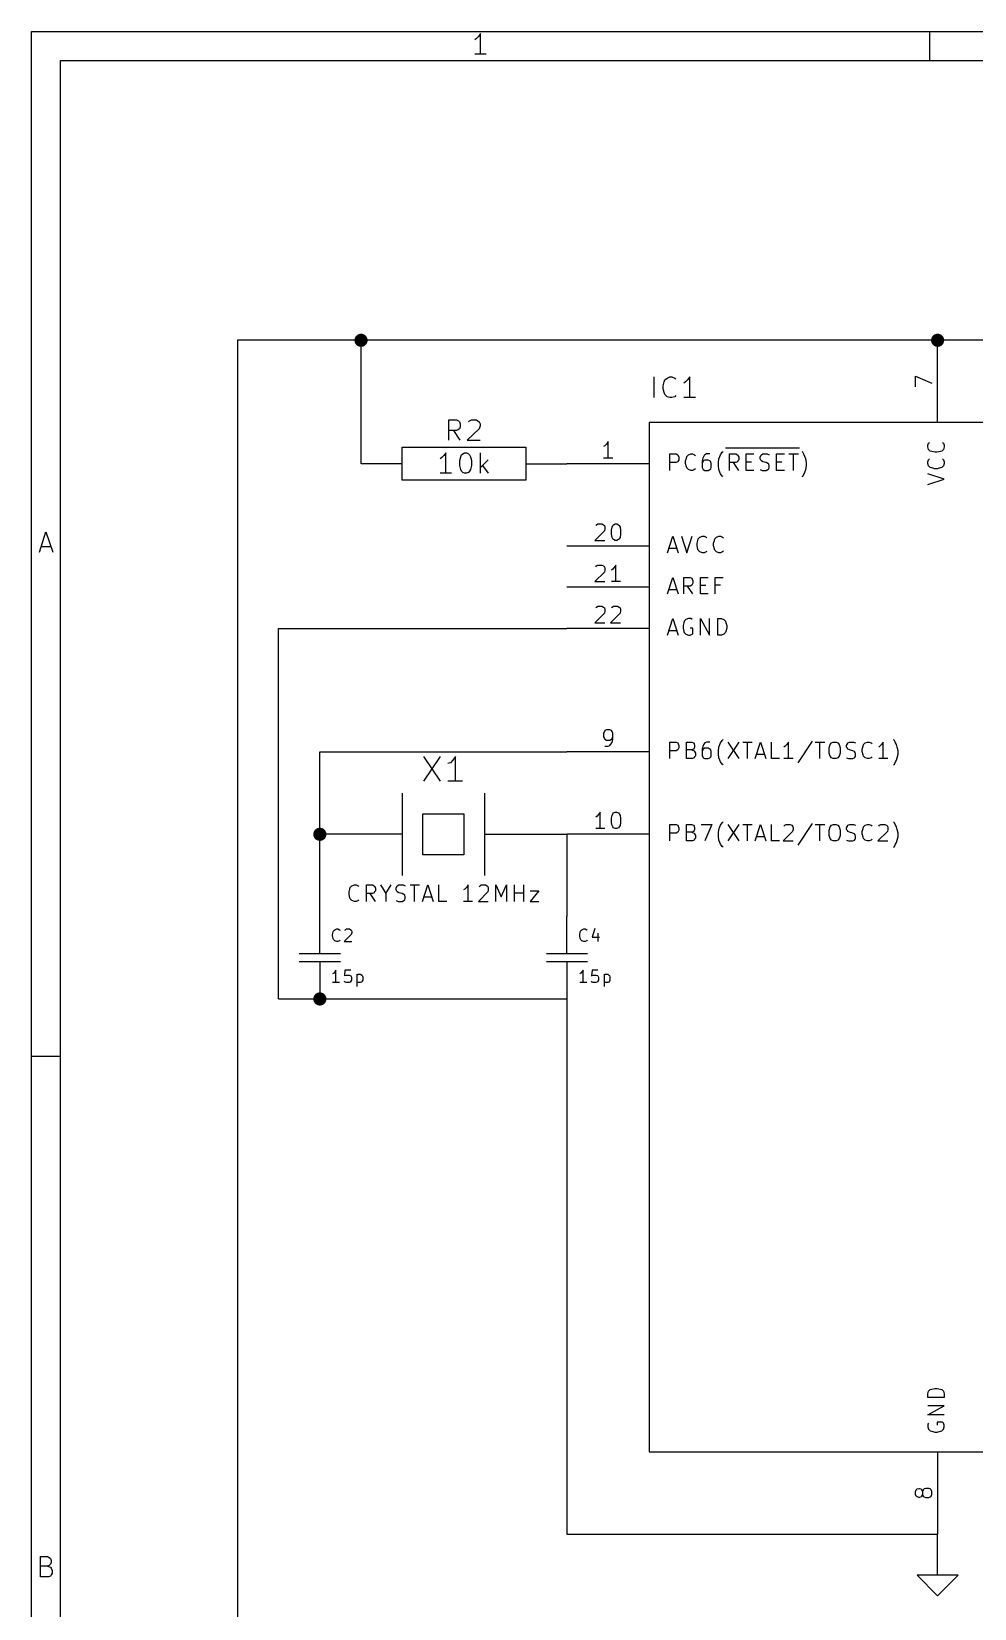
# Model space of a CAD drawing. Extents: x 4000 to 113000, y 4000 to 78670.
# Drawn here: x 4000 to 26894, y 40365 to 78670 of the extents above; entities that cross this region are included whole.
import ezdxf

# ---------------------------------------------------------------- set-up
doc = ezdxf.new("R2010")
doc.units = 0
for name, color, linetype in [('BLACK', 1, 'CONTINUOUS'), ('CYAN', 4, 'CONTINUOUS'), ('GREEN', 3, 'CONTINUOUS'), ('LIGHTYELLOW', 24, 'CONTINUOUS'), ('RED', 5, 'CONTINUOUS')]:
    doc.layers.add(name, color=color, linetype=linetype)

msp = doc.modelspace()

# ---------------------------------------------------------------- linework, layer by layer
at = {"layer": 'BLACK'}
for p, q in [((4000, 78670), (113000, 78670)), ((4000, 4000), (4000, 78670)), ((14850, 78550), (14800, 78500)), ((14900, 78620), (14850, 78550)), ((14900, 78120), (14900, 78620)), ((25800, 78670), (25800, 77970)), ((14800, 78500), (14760, 78470)), ((4700, 77970), (112300, 77970)), ((4700, 4700), (4700, 77970)), ((15040, 78120), (14760, 78120)), ((4190, 66020), (4350, 66520)), ((4350, 66520), (4520, 66020)), ((4240, 66160), (4470, 66160)), ((4000, 53780), (4700, 53780)), ((4220, 41130), (4220, 41630)), ((4220, 41630), (4390, 41630)), ((4390, 41390), (4220, 41390)), ((4390, 41630), (4430, 41600)), ((4430, 41410), (4390, 41390)), ((4390, 41390), (4460, 41370)), ((4430, 41600), (4460, 41580)), ((4460, 41440), (4430, 41410)), ((4460, 41580), (4480, 41530)), ((4480, 41480), (4460, 41440)), ((4460, 41370), (4480, 41340)), ((4480, 41530), (4480, 41480)), ((4410, 41130), (4220, 41130)), ((4460, 41150), (4410, 41130)), ((4480, 41180), (4460, 41150)), ((4480, 41340), (4500, 41290)), ((4500, 41220), (4480, 41180)), ((4500, 41290), (4500, 41220))]:
    msp.add_line(p, q, dxfattribs=at)
at = {"layer": 'CYAN'}
for p, q in [((19120, 69780), (19120, 70280)), ((19340, 70060), (19360, 70160)), ((19360, 70160), (19380, 70210)), ((19380, 70210), (19430, 70250)), ((19430, 70250), (19500, 70280)), ((19500, 70280), (19550, 70280)), ((19550, 70280), (19620, 70250)), ((19620, 70250), (19640, 70230)), ((19880, 70160), (19840, 70130)), ((19930, 70210), (19880, 70160)), ((19980, 70280), (19930, 70210)), ((19980, 69780), (19980, 70280)), ((19340, 69990), (19340, 70060)), ((19360, 69900), (19340, 69990)), ((19380, 69850), (19360, 69900)), ((19430, 69800), (19380, 69850)), ((19500, 69780), (19430, 69800)), ((19550, 69780), (19500, 69780)), ((19620, 69800), (19550, 69780)), ((19640, 69830), (19620, 69800)), ((20120, 69780), (19840, 69780)), ((14130, 68740), (14130, 69240)), ((14130, 69240), (14320, 69240)), ((14320, 68980), (14130, 68980)), ((14410, 68740), (14250, 68980)), ((14320, 69240), (14370, 69210)), ((14370, 69000), (14320, 68980)), ((14370, 69210), (14390, 69190)), ((14390, 69020), (14370, 69000)), ((14390, 69190), (14410, 69140)), ((14410, 69070), (14390, 69020)), ((14410, 69140), (14410, 69070)), ((14870, 69020), (14580, 68740)), ((14610, 69190), (14630, 69210)), ((14630, 69210), (14680, 69240)), ((14680, 69240), (14800, 69240)), ((14800, 69240), (14840, 69210)), ((14840, 69210), (14870, 69190)), ((14870, 69190), (14890, 69140)), ((14890, 69090), (14870, 69020)), ((14890, 69140), (14890, 69090)), ((14580, 68740), (14890, 68740)), ((25760, 68620), (25780, 68670)), ((25760, 68580), (25760, 68620)), ((25780, 68520), (25760, 68580)), ((25780, 68670), (25800, 68690)), ((26120, 68690), (26140, 68670)), ((26140, 68670), (26160, 68620)), ((26160, 68580), (26140, 68520)), ((26160, 68620), (26160, 68580)), ((13960, 68320), (13920, 68290)), ((14010, 68370), (13960, 68320)), ((14060, 68440), (14010, 68370)), ((14060, 67940), (14060, 68440)), ((14400, 68250), (14420, 68340)), ((14400, 68130), (14400, 68250)), ((14420, 68340), (14440, 68390)), ((14440, 68390), (14470, 68410)), ((14470, 68410), (14510, 68440)), ((14510, 68440), (14560, 68440)), ((14560, 68440), (14610, 68410)), ((14610, 68410), (14630, 68390)), ((14630, 68390), (14660, 68340)), ((14660, 68340), (14680, 68250)), ((14680, 68250), (14680, 68130)), ((14900, 67940), (14900, 68440)), ((15090, 68270), (14900, 68080)), ((19500, 68010), (19500, 68410)), ((19500, 68410), (19650, 68410)), ((19650, 68200), (19500, 68200)), ((19650, 68410), (19690, 68390)), ((19690, 68220), (19650, 68200)), ((19690, 68390), (19700, 68370)), ((19700, 68240), (19690, 68220)), ((19700, 68370), (19720, 68330)), ((19720, 68270), (19700, 68240)), ((19720, 68330), (19720, 68270)), ((19880, 68240), (19900, 68310)), ((19880, 68180), (19880, 68240)), ((19900, 68310), (19910, 68350)), ((19910, 68350), (19950, 68390)), ((19950, 68390), (20010, 68410)), ((20010, 68410), (20050, 68410)), ((20050, 68410), (20100, 68390)), ((20100, 68390), (20120, 68370)), ((20300, 68310), (20280, 68240)), ((20280, 68240), (20280, 68080)), ((20300, 68220), (20280, 68180)), ((20330, 68370), (20300, 68310)), ((20310, 68240), (20300, 68220)), ((20350, 68260), (20310, 68240)), ((20350, 68390), (20330, 68370)), ((20390, 68410), (20350, 68390)), ((20430, 68260), (20350, 68260)), ((20470, 68410), (20390, 68410)), ((20470, 68240), (20430, 68260)), ((20490, 68220), (20470, 68240)), ((20500, 68180), (20490, 68220)), ((20680, 68200), (20690, 68290)), ((20680, 68120), (20680, 68200)), ((20690, 68290), (20710, 68350)), ((20710, 68350), (20730, 68390)), ((20730, 68390), (20770, 68450)), ((20770, 68450), (20790, 68470)), ((20850, 68560), (22650, 68560)), ((20950, 68010), (20950, 68410)), ((20950, 68410), (21100, 68410)), ((21100, 68200), (20950, 68200)), ((21170, 68010), (21040, 68200)), ((21100, 68410), (21140, 68390)), ((21140, 68220), (21100, 68200)), ((21140, 68390), (21150, 68370)), ((21150, 68240), (21140, 68220)), ((21150, 68370), (21170, 68330)), ((21170, 68270), (21150, 68240)), ((21170, 68330), (21170, 68270)), ((21350, 68010), (21350, 68410)), ((21350, 68410), (21540, 68410)), ((21350, 68220), (21480, 68220)), ((21690, 68330), (21710, 68370)), ((21690, 68290), (21690, 68330)), ((21710, 68260), (21690, 68290)), ((21710, 68370), (21720, 68390)), ((21720, 68240), (21710, 68260)), ((21720, 68390), (21760, 68410)), ((21760, 68220), (21720, 68240)), ((21760, 68410), (21860, 68410)), ((21840, 68200), (21760, 68220)), ((21880, 68180), (21840, 68200)), ((21860, 68410), (21910, 68390)), ((22090, 68010), (22090, 68410)), ((22090, 68410), (22280, 68410)), ((22090, 68220), (22220, 68220)), ((22390, 68410), (22620, 68410)), ((22500, 68010), (22500, 68410)), ((22730, 68450), (22710, 68470)), ((22760, 68390), (22730, 68450)), ((22780, 68350), (22760, 68390)), ((22800, 68290), (22780, 68350)), ((22820, 68200), (22800, 68290)), ((22820, 68120), (22820, 68200)), ((25760, 68220), (25780, 68270)), ((25760, 68180), (25760, 68220)), ((25820, 68480), (25780, 68520)), ((25780, 68270), (25800, 68290)), ((25860, 68470), (25820, 68480)), ((25930, 68450), (25860, 68470)), ((25990, 68450), (25930, 68450)), ((26070, 68470), (25990, 68450)), ((26100, 68480), (26070, 68470)), ((26140, 68520), (26100, 68480)), ((26120, 68290), (26140, 68270)), ((26140, 68270), (26160, 68220)), ((26160, 68220), (26160, 68180)), ((14200, 67940), (13920, 67940)), ((14420, 68030), (14400, 68130)), ((14440, 67990), (14420, 68030)), ((14470, 67960), (14440, 67990)), ((14510, 67940), (14470, 67960)), ((14560, 67940), (14510, 67940)), ((14610, 67960), (14560, 67940)), ((14630, 67990), (14610, 67960)), ((14660, 68030), (14630, 67990)), ((14680, 68130), (14660, 68030)), ((14950, 68130), (15090, 67940)), ((19900, 68100), (19880, 68180)), ((19910, 68070), (19900, 68100)), ((19950, 68030), (19910, 68070)), ((20010, 68010), (19950, 68030)), ((20050, 68010), (20010, 68010)), ((20100, 68030), (20050, 68010)), ((20120, 68050), (20100, 68030)), ((20280, 68080), (20300, 68050)), ((20300, 68050), (20310, 68030)), ((20310, 68030), (20350, 68010)), ((20350, 68010), (20430, 68010)), ((20430, 68010), (20470, 68030)), ((20470, 68030), (20490, 68050)), ((20490, 68050), (20500, 68080)), ((20500, 68080), (20500, 68180)), ((20690, 68030), (20680, 68120)), ((20710, 67970), (20690, 68030)), ((20730, 67930), (20710, 67970)), ((20770, 67870), (20730, 67930)), ((20790, 67860), (20770, 67870)), ((21540, 68010), (21350, 68010)), ((21690, 68030), (21740, 68010)), ((21740, 68010), (21840, 68010)), ((21840, 68010), (21880, 68030)), ((21900, 68160), (21880, 68180)), ((21880, 68030), (21900, 68050)), ((21910, 68120), (21900, 68160)), ((21900, 68050), (21910, 68080)), ((21910, 68080), (21910, 68120)), ((22280, 68010), (22090, 68010)), ((22710, 67860), (22730, 67870)), ((22730, 67870), (22760, 67930)), ((22760, 67930), (22780, 67970)), ((22780, 67970), (22800, 68030)), ((22800, 68030), (22820, 68120)), ((25780, 68120), (25760, 68180)), ((26160, 67800), (25760, 67930)), ((25760, 67670), (26160, 67800)), ((25820, 68080), (25780, 68120)), ((25860, 68070), (25820, 68080)), ((25930, 68050), (25860, 68070)), ((25990, 68050), (25930, 68050)), ((26070, 68070), (25990, 68050)), ((26100, 68080), (26070, 68070)), ((26140, 68120), (26100, 68080)), ((26160, 68180), (26140, 68120)), ((19440, 66010), (19570, 66410)), ((19570, 66410), (19700, 66010)), ((19780, 66410), (19910, 66010)), ((19910, 66010), (20040, 66410)), ((20160, 66240), (20180, 66310)), ((20180, 66310), (20190, 66350)), ((20190, 66350), (20230, 66390)), ((20230, 66390), (20290, 66410)), ((20290, 66410), (20330, 66410)), ((20330, 66410), (20380, 66390)), ((20380, 66390), (20400, 66370)), ((20560, 66240), (20580, 66310)), ((20580, 66310), (20590, 66350)), ((20590, 66350), (20630, 66390)), ((20630, 66390), (20690, 66410)), ((20690, 66410), (20730, 66410)), ((20730, 66410), (20780, 66390)), ((20780, 66390), (20800, 66370)), ((19480, 66120), (19670, 66120)), ((20160, 66180), (20160, 66240)), ((20180, 66100), (20160, 66180)), ((20190, 66070), (20180, 66100)), ((20230, 66030), (20190, 66070)), ((20290, 66010), (20230, 66030)), ((20330, 66010), (20290, 66010)), ((20380, 66030), (20330, 66010)), ((20400, 66050), (20380, 66030)), ((20560, 66180), (20560, 66240)), ((20580, 66100), (20560, 66180)), ((20590, 66070), (20580, 66100)), ((20630, 66030), (20590, 66070)), ((20690, 66010), (20630, 66030)), ((20730, 66010), (20690, 66010)), ((20780, 66030), (20730, 66010)), ((20800, 66050), (20780, 66030)), ((19440, 65010), (19570, 65410)), ((19480, 65120), (19670, 65120)), ((19570, 65410), (19700, 65010)), ((19840, 65010), (19840, 65410)), ((19840, 65410), (19990, 65410)), ((19990, 65200), (19840, 65200)), ((20060, 65010), (19930, 65200)), ((19990, 65410), (20030, 65390)), ((20030, 65220), (19990, 65200)), ((20030, 65390), (20040, 65370)), ((20040, 65240), (20030, 65220)), ((20040, 65370), (20060, 65330)), ((20060, 65270), (20040, 65240)), ((20060, 65330), (20060, 65270)), ((20240, 65010), (20240, 65410)), ((20240, 65410), (20430, 65410)), ((20240, 65220), (20370, 65220)), ((20600, 65010), (20600, 65410)), ((20600, 65410), (20790, 65410)), ((20730, 65220), (20600, 65220)), ((20430, 65010), (20240, 65010)), ((19440, 64010), (19570, 64410)), ((19570, 64410), (19700, 64010)), ((19890, 64390), (19850, 64350)), ((19950, 64410), (19890, 64390)), ((20010, 64410), (19950, 64410)), ((20040, 64390), (20010, 64410)), ((20240, 64010), (20240, 64410)), ((20240, 64410), (20460, 64010)), ((20460, 64010), (20460, 64410)), ((20660, 64010), (20660, 64410)), ((20660, 64410), (20750, 64410)), ((20750, 64410), (20810, 64390)), ((20810, 64390), (20850, 64350)), ((19480, 64120), (19670, 64120)), ((19840, 64310), (19820, 64240)), ((19820, 64240), (19820, 64180)), ((19820, 64180), (19840, 64100)), ((19850, 64350), (19840, 64310)), ((19840, 64100), (19850, 64070)), ((19850, 64070), (19890, 64030)), ((19890, 64030), (19950, 64010)), ((19950, 64010), (19990, 64010)), ((20060, 64180), (19990, 64180)), ((19990, 64010), (20040, 64030)), ((20040, 64030), (20060, 64050)), ((20060, 64050), (20060, 64180)), ((20750, 64010), (20660, 64010)), ((20810, 64030), (20750, 64010)), ((20850, 64070), (20810, 64030)), ((20850, 64350), (20860, 64310)), ((20860, 64100), (20850, 64070)), ((20860, 64310), (20880, 64240)), ((20880, 64180), (20860, 64100)), ((20880, 64240), (20880, 64180)), ((19500, 61010), (19500, 61410)), ((19500, 61410), (19650, 61410)), ((19650, 61410), (19690, 61390)), ((19690, 61390), (19700, 61370)), ((19700, 61370), (19720, 61330)), ((19720, 61330), (19720, 61270)), ((19900, 61010), (19900, 61410)), ((19900, 61410), (20030, 61410)), ((20030, 61410), (20070, 61390)), ((20070, 61390), (20090, 61370)), ((20090, 61370), (20100, 61330)), ((20100, 61290), (20090, 61260)), ((20100, 61330), (20100, 61290)), ((20300, 61310), (20280, 61240)), ((20330, 61370), (20300, 61310)), ((20350, 61390), (20330, 61370)), ((20390, 61410), (20350, 61390)), ((20470, 61410), (20390, 61410)), ((20680, 61200), (20690, 61290)), ((20690, 61290), (20710, 61350)), ((20710, 61350), (20730, 61390)), ((20730, 61390), (20770, 61450)), ((20770, 61450), (20790, 61470)), ((20910, 61410), (21170, 61010)), ((21170, 61410), (20910, 61010)), ((21270, 61410), (21500, 61410)), ((21380, 61010), (21380, 61410)), ((21570, 61010), (21700, 61410)), ((21700, 61410), (21830, 61010)), ((21970, 61010), (21970, 61410)), ((22300, 61310), (22270, 61290)), ((22340, 61350), (22300, 61310)), ((22380, 61410), (22340, 61350)), ((22380, 61010), (22380, 61410)), ((22950, 61430), (22610, 60910)), ((23030, 61410), (23260, 61410)), ((23140, 61010), (23140, 61410)), ((23370, 61270), (23390, 61350)), ((23390, 61350), (23420, 61390)), ((23420, 61390), (23460, 61410)), ((23460, 61410), (23540, 61410)), ((23540, 61410), (23580, 61390)), ((23580, 61390), (23610, 61350)), ((23610, 61350), (23630, 61270)), ((23790, 61330), (23810, 61370)), ((23790, 61290), (23790, 61330)), ((23810, 61260), (23790, 61290)), ((23810, 61370), (23820, 61390)), ((23820, 61390), (23860, 61410)), ((23860, 61410), (23960, 61410)), ((23960, 61410), (24010, 61390)), ((24170, 61240), (24190, 61310)), ((24190, 61310), (24200, 61350)), ((24200, 61350), (24240, 61390)), ((24240, 61390), (24300, 61410)), ((24300, 61410), (24340, 61410)), ((24340, 61410), (24390, 61390)), ((24390, 61390), (24410, 61370)), ((24600, 61310), (24570, 61290)), ((24640, 61350), (24600, 61310)), ((24680, 61410), (24640, 61350)), ((24680, 61010), (24680, 61410)), ((24950, 61450), (24930, 61470)), ((24980, 61390), (24950, 61450)), ((25000, 61350), (24980, 61390)), ((25020, 61290), (25000, 61350)), ((25040, 61200), (25020, 61290)), ((13520, 61060), (13920, 60460)), ((13920, 61060), (13520, 60460)), ((14170, 60910), (14110, 60890)), ((14230, 60970), (14170, 60910)), ((14290, 61060), (14230, 60970)), ((14290, 60460), (14290, 61060)), ((19650, 61200), (19500, 61200)), ((19690, 61220), (19650, 61200)), ((19700, 61240), (19690, 61220)), ((19720, 61270), (19700, 61240)), ((20030, 61220), (19900, 61220)), ((20050, 61010), (19900, 61010)), ((20070, 61240), (20030, 61220)), ((20030, 61220), (20090, 61200)), ((20090, 61030), (20050, 61010)), ((20090, 61260), (20070, 61240)), ((20090, 61200), (20100, 61180)), ((20100, 61050), (20090, 61030)), ((20100, 61180), (20120, 61140)), ((20120, 61080), (20100, 61050)), ((20120, 61140), (20120, 61080)), ((20280, 61240), (20280, 61080)), ((20300, 61220), (20280, 61180)), ((20280, 61080), (20300, 61050)), ((20310, 61240), (20300, 61220)), ((20300, 61050), (20310, 61030)), ((20350, 61260), (20310, 61240)), ((20310, 61030), (20350, 61010)), ((20430, 61260), (20350, 61260)), ((20350, 61010), (20430, 61010)), ((20470, 61240), (20430, 61260)), ((20430, 61010), (20470, 61030)), ((20490, 61220), (20470, 61240)), ((20470, 61030), (20490, 61050)), ((20500, 61180), (20490, 61220)), ((20490, 61050), (20500, 61080)), ((20500, 61080), (20500, 61180)), ((20680, 61120), (20680, 61200)), ((20690, 61030), (20680, 61120)), ((20710, 60970), (20690, 61030)), ((20730, 60930), (20710, 60970)), ((20770, 60870), (20730, 60930)), ((21610, 61120), (21800, 61120)), ((22160, 61010), (21970, 61010)), ((22490, 61010), (22270, 61010)), ((23370, 61140), (23370, 61270)), ((23390, 61070), (23370, 61140)), ((23420, 61030), (23390, 61070)), ((23460, 61010), (23420, 61030)), ((23540, 61010), (23460, 61010)), ((23580, 61030), (23540, 61010)), ((23610, 61070), (23580, 61030)), ((23630, 61140), (23610, 61070)), ((23630, 61270), (23630, 61140)), ((23790, 61030), (23840, 61010)), ((23820, 61240), (23810, 61260)), ((23860, 61220), (23820, 61240)), ((23840, 61010), (23940, 61010)), ((23940, 61200), (23860, 61220)), ((23980, 61180), (23940, 61200)), ((23940, 61010), (23980, 61030)), ((24000, 61160), (23980, 61180)), ((23980, 61030), (24000, 61050)), ((24010, 61120), (24000, 61160)), ((24000, 61050), (24010, 61080)), ((24010, 61080), (24010, 61120)), ((24170, 61180), (24170, 61240)), ((24190, 61100), (24170, 61180)), ((24200, 61070), (24190, 61100)), ((24240, 61030), (24200, 61070)), ((24300, 61010), (24240, 61030)), ((24340, 61010), (24300, 61010)), ((24390, 61030), (24340, 61010)), ((24410, 61050), (24390, 61030)), ((24790, 61010), (24570, 61010)), ((24950, 60870), (24980, 60930)), ((24980, 60930), (25000, 60970)), ((25000, 60970), (25020, 61030)), ((25020, 61030), (25040, 61120)), ((25040, 61120), (25040, 61200)), ((20790, 60860), (20770, 60870)), ((24930, 60860), (24950, 60870)), ((14460, 60460), (14110, 60460)), ((19500, 59010), (19500, 59410)), ((19500, 59410), (19650, 59410)), ((19650, 59410), (19690, 59390)), ((19690, 59390), (19700, 59370)), ((19900, 59010), (19900, 59410)), ((19900, 59410), (20030, 59410)), ((20030, 59410), (20070, 59390)), ((20070, 59390), (20090, 59370)), ((20260, 59410), (20520, 59410)), ((20520, 59410), (20350, 59010)), ((20710, 59350), (20730, 59390)), ((20730, 59390), (20770, 59450)), ((20770, 59450), (20790, 59470)), ((20910, 59410), (21170, 59010)), ((21170, 59410), (20910, 59010)), ((21270, 59410), (21500, 59410)), ((21380, 59010), (21380, 59410)), ((21570, 59010), (21700, 59410)), ((21700, 59410), (21830, 59010)), ((21970, 59010), (21970, 59410)), ((22270, 59370), (22290, 59390)), ((22290, 59390), (22320, 59410)), ((22320, 59410), (22420, 59410)), ((22420, 59410), (22460, 59390)), ((22460, 59390), (22480, 59370)), ((22950, 59430), (22610, 58910)), ((23030, 59410), (23260, 59410)), ((23140, 59010), (23140, 59410)), ((23390, 59350), (23420, 59390)), ((23420, 59390), (23460, 59410)), ((23460, 59410), (23540, 59410)), ((23540, 59410), (23580, 59390)), ((23580, 59390), (23610, 59350)), ((23810, 59370), (23820, 59390)), ((23820, 59390), (23860, 59410)), ((23860, 59410), (23960, 59410)), ((23960, 59410), (24010, 59390)), ((24200, 59350), (24240, 59390)), ((24240, 59390), (24300, 59410)), ((24300, 59410), (24340, 59410)), ((24340, 59410), (24390, 59390)), ((24390, 59390), (24410, 59370)), ((24570, 59370), (24590, 59390)), ((24590, 59390), (24620, 59410)), ((24620, 59410), (24720, 59410)), ((24720, 59410), (24760, 59390)), ((24760, 59390), (24780, 59370)), ((24950, 59450), (24930, 59470)), ((24980, 59390), (24950, 59450)), ((25000, 59350), (24980, 59390)), ((19650, 59200), (19500, 59200)), ((19690, 59220), (19650, 59200)), ((19700, 59240), (19690, 59220)), ((19700, 59370), (19720, 59330)), ((19720, 59270), (19700, 59240)), ((19720, 59330), (19720, 59270)), ((20030, 59220), (19900, 59220)), ((20050, 59010), (19900, 59010)), ((20070, 59240), (20030, 59220)), ((20030, 59220), (20090, 59200)), ((20090, 59030), (20050, 59010)), ((20090, 59260), (20070, 59240)), ((20090, 59370), (20100, 59330)), ((20100, 59290), (20090, 59260)), ((20090, 59200), (20100, 59180)), ((20100, 59050), (20090, 59030)), ((20100, 59330), (20100, 59290)), ((20100, 59180), (20120, 59140)), ((20120, 59080), (20100, 59050)), ((20120, 59140), (20120, 59080)), ((20680, 59200), (20690, 59290)), ((20680, 59120), (20680, 59200)), ((20690, 59030), (20680, 59120)), ((20690, 59290), (20710, 59350)), ((20710, 58970), (20690, 59030)), ((21610, 59120), (21800, 59120)), ((22160, 59010), (21970, 59010)), ((22480, 59240), (22250, 59010)), ((22250, 59010), (22490, 59010)), ((22480, 59370), (22490, 59330)), ((22490, 59290), (22480, 59240)), ((22490, 59330), (22490, 59290)), ((23370, 59270), (23390, 59350)), ((23370, 59140), (23370, 59270)), ((23390, 59070), (23370, 59140)), ((23420, 59030), (23390, 59070)), ((23460, 59010), (23420, 59030)), ((23540, 59010), (23460, 59010)), ((23580, 59030), (23540, 59010)), ((23610, 59070), (23580, 59030)), ((23610, 59350), (23630, 59270)), ((23630, 59140), (23610, 59070)), ((23630, 59270), (23630, 59140)), ((23790, 59330), (23810, 59370)), ((23790, 59290), (23790, 59330)), ((23810, 59260), (23790, 59290)), ((23790, 59030), (23840, 59010)), ((23820, 59240), (23810, 59260)), ((23860, 59220), (23820, 59240)), ((23840, 59010), (23940, 59010)), ((23940, 59200), (23860, 59220)), ((23980, 59180), (23940, 59200)), ((23940, 59010), (23980, 59030)), ((24000, 59160), (23980, 59180)), ((23980, 59030), (24000, 59050)), ((24010, 59120), (24000, 59160)), ((24000, 59050), (24010, 59080)), ((24010, 59080), (24010, 59120)), ((24170, 59240), (24190, 59310)), ((24170, 59180), (24170, 59240)), ((24190, 59100), (24170, 59180)), ((24190, 59310), (24200, 59350)), ((24200, 59070), (24190, 59100)), ((24240, 59030), (24200, 59070)), ((24300, 59010), (24240, 59030)), ((24340, 59010), (24300, 59010)), ((24390, 59030), (24340, 59010)), ((24410, 59050), (24390, 59030)), ((24780, 59240), (24550, 59010)), ((24550, 59010), (24790, 59010)), ((24780, 59370), (24790, 59330)), ((24790, 59290), (24780, 59240)), ((24790, 59330), (24790, 59290)), ((25020, 59290), (25000, 59350)), ((25000, 58970), (25020, 59030)), ((25040, 59200), (25020, 59290)), ((25020, 59030), (25040, 59120)), ((25040, 59120), (25040, 59200)), ((20730, 58930), (20710, 58970)), ((20770, 58870), (20730, 58930)), ((20790, 58860), (20770, 58870)), ((24930, 58860), (24950, 58870)), ((24950, 58870), (24980, 58930)), ((24980, 58930), (25000, 58970)), ((11730, 57840), (11740, 57880)), ((11740, 57880), (11780, 57920)), ((11780, 57920), (11840, 57940)), ((11840, 57940), (11880, 57940)), ((11880, 57940), (11930, 57920)), ((11930, 57920), (11950, 57900)), ((12130, 57540), (12130, 57940)), ((12130, 57940), (12280, 57940)), ((12280, 57940), (12320, 57920)), ((12320, 57920), (12330, 57900)), ((12330, 57900), (12350, 57860)), ((12350, 57860), (12350, 57800)), ((12470, 57940), (12600, 57730)), ((12600, 57730), (12730, 57940)), ((12850, 57860), (12870, 57900)), ((12850, 57820), (12850, 57860)), ((12870, 57900), (12880, 57920)), ((12880, 57920), (12920, 57940)), ((12920, 57940), (13020, 57940)), ((13020, 57940), (13070, 57920)), ((13190, 57940), (13420, 57940)), ((13300, 57540), (13300, 57940)), ((13490, 57540), (13620, 57940)), ((13620, 57940), (13750, 57540)), ((13890, 57540), (13890, 57940)), ((14560, 57880), (14520, 57840)), ((14600, 57940), (14560, 57880)), ((14600, 57540), (14600, 57940)), ((14870, 57900), (14890, 57920)), ((14890, 57920), (14920, 57940)), ((14920, 57940), (15020, 57940)), ((15020, 57940), (15060, 57920)), ((15060, 57920), (15080, 57900)), ((15080, 57900), (15090, 57860)), ((15090, 57860), (15090, 57820)), ((15270, 57540), (15270, 57940)), ((15270, 57940), (15400, 57650)), ((15400, 57650), (15530, 57940)), ((15530, 57940), (15530, 57540)), ((15730, 57540), (15730, 57940)), ((15950, 57540), (15950, 57940)), ((11710, 57770), (11730, 57840)), ((11710, 57710), (11710, 57770)), ((11730, 57630), (11710, 57710)), ((11740, 57600), (11730, 57630)), ((11780, 57560), (11740, 57600)), ((11840, 57540), (11780, 57560)), ((11880, 57540), (11840, 57540)), ((11930, 57560), (11880, 57540)), ((11950, 57580), (11930, 57560)), ((12280, 57730), (12130, 57730)), ((12350, 57540), (12220, 57730)), ((12320, 57750), (12280, 57730)), ((12330, 57770), (12320, 57750)), ((12350, 57800), (12330, 57770)), ((12600, 57730), (12600, 57540)), ((12870, 57790), (12850, 57820)), ((12850, 57560), (12900, 57540)), ((12880, 57770), (12870, 57790)), ((12920, 57750), (12880, 57770)), ((12900, 57540), (13000, 57540)), ((13000, 57730), (12920, 57750)), ((13040, 57710), (13000, 57730)), ((13000, 57540), (13040, 57560)), ((13060, 57690), (13040, 57710)), ((13040, 57560), (13060, 57580)), ((13070, 57650), (13060, 57690)), ((13060, 57580), (13070, 57610)), ((13070, 57610), (13070, 57650)), ((13530, 57650), (13720, 57650)), ((14080, 57540), (13890, 57540)), ((14520, 57840), (14490, 57820)), ((14710, 57540), (14490, 57540)), ((15080, 57770), (14850, 57540)), ((14850, 57540), (15090, 57540)), ((15090, 57820), (15080, 57770)), ((15730, 57750), (15950, 57750)), ((16110, 57800), (16320, 57800)), ((16320, 57800), (16110, 57540)), ((16110, 57540), (16320, 57540)), ((11310, 56740), (11320, 56800)), ((11310, 56700), (11310, 56740)), ((11320, 56640), (11310, 56700)), ((11320, 56800), (11340, 56830)), ((11340, 56830), (11360, 56850)), ((11360, 56850), (11410, 56870)), ((11410, 56870), (11440, 56870)), ((11440, 56870), (11480, 56850)), ((11480, 56850), (11490, 56840)), ((11760, 56740), (11590, 56570)), ((11610, 56840), (11620, 56850)), ((11620, 56850), (11650, 56870)), ((11650, 56870), (11720, 56870)), ((11720, 56870), (11750, 56850)), ((11750, 56850), (11760, 56840)), ((11760, 56840), (11780, 56810)), ((11780, 56780), (11760, 56740)), ((11780, 56810), (11780, 56780)), ((17310, 56740), (17320, 56800)), ((17310, 56700), (17310, 56740)), ((17320, 56640), (17310, 56700)), ((17320, 56800), (17340, 56830)), ((17340, 56830), (17360, 56850)), ((17360, 56850), (17410, 56870)), ((17410, 56870), (17440, 56870)), ((17440, 56870), (17480, 56850)), ((17480, 56850), (17490, 56840)), ((17680, 56880), (17610, 56670)), ((17750, 56770), (17750, 56570)), ((11340, 56610), (11320, 56640)), ((11360, 56580), (11340, 56610)), ((11410, 56570), (11360, 56580)), ((11440, 56570), (11410, 56570)), ((11480, 56580), (11440, 56570)), ((11490, 56600), (11480, 56580)), ((11590, 56570), (11780, 56570)), ((17340, 56610), (17320, 56640)), ((17360, 56580), (17340, 56610)), ((17410, 56570), (17360, 56580)), ((17440, 56570), (17410, 56570)), ((17480, 56580), (17440, 56570)), ((17490, 56600), (17480, 56580)), ((17610, 56670), (17790, 56670)), ((11340, 55800), (11310, 55780)), ((11480, 55570), (11310, 55570)), ((11360, 55830), (11340, 55800)), ((11390, 55870), (11360, 55830)), ((11390, 55570), (11390, 55870)), ((11610, 55870), (11600, 55730)), ((11600, 55730), (11610, 55740)), ((11610, 55580), (11600, 55600)), ((11750, 55870), (11610, 55870)), ((11610, 55740), (11640, 55750)), ((11640, 55570), (11610, 55580)), ((11640, 55750), (11710, 55750)), ((11710, 55570), (11640, 55570)), ((11710, 55750), (11740, 55740)), ((11740, 55580), (11710, 55570)), ((11740, 55740), (11750, 55730)), ((11750, 55600), (11740, 55580)), ((11750, 55730), (11770, 55700)), ((11770, 55630), (11750, 55600)), ((11770, 55700), (11770, 55630)), ((11900, 55770), (11900, 55470)), ((11900, 55750), (11930, 55770)), ((11930, 55570), (11900, 55580)), ((11930, 55770), (11990, 55770)), ((11990, 55570), (11930, 55570)), ((11990, 55770), (12020, 55750)), ((12020, 55580), (11990, 55570)), ((12020, 55750), (12030, 55740)), ((12030, 55600), (12020, 55580)), ((12030, 55740), (12040, 55710)), ((12040, 55630), (12030, 55600)), ((12040, 55710), (12040, 55630)), ((17340, 55800), (17310, 55780)), ((17480, 55570), (17310, 55570)), ((17360, 55830), (17340, 55800)), ((17390, 55870), (17360, 55830)), ((17390, 55570), (17390, 55870)), ((17610, 55870), (17600, 55730)), ((17600, 55730), (17610, 55740)), ((17610, 55580), (17600, 55600)), ((17750, 55870), (17610, 55870)), ((17610, 55740), (17640, 55750)), ((17640, 55570), (17610, 55580)), ((17640, 55750), (17710, 55750)), ((17710, 55570), (17640, 55570)), ((17710, 55750), (17740, 55740)), ((17740, 55580), (17710, 55570)), ((17740, 55740), (17750, 55730)), ((17750, 55600), (17740, 55580)), ((17750, 55730), (17770, 55700)), ((17770, 55630), (17750, 55600)), ((17770, 55700), (17770, 55630)), ((17900, 55770), (17900, 55470)), ((17900, 55750), (17930, 55770)), ((17930, 55570), (17900, 55580)), ((17930, 55770), (17990, 55770)), ((17990, 55570), (17930, 55570)), ((17990, 55770), (18020, 55750)), ((18020, 55580), (17990, 55570)), ((18020, 55750), (18030, 55740)), ((18030, 55600), (18020, 55580)), ((18030, 55740), (18040, 55710)), ((18040, 55630), (18030, 55600)), ((18040, 55710), (18040, 55630)), ((25760, 45580), (25780, 45640)), ((25780, 45640), (25820, 45680)), ((25820, 45680), (25860, 45690)), ((25860, 45690), (25930, 45710)), ((25930, 45710), (25990, 45710)), ((25990, 45710), (26070, 45690)), ((26070, 45690), (26100, 45680)), ((26100, 45680), (26140, 45640)), ((26140, 45640), (26160, 45580)), ((25760, 45490), (25760, 45580)), ((26160, 45490), (25760, 45490)), ((25760, 45070), (26160, 45290)), ((26160, 45290), (25760, 45290)), ((26160, 45580), (26160, 45490)), ((26160, 45070), (25760, 45070)), ((25780, 44870), (25760, 44840)), ((25760, 44840), (25760, 44780)), ((26120, 44890), (25990, 44890)), ((25990, 44890), (25990, 44820)), ((26140, 44870), (26120, 44890)), ((26160, 44820), (26140, 44870)), ((26160, 44780), (26160, 44820)), ((25760, 44780), (25780, 44720)), ((25780, 44720), (25820, 44680)), ((25820, 44680), (25860, 44670)), ((25860, 44670), (25930, 44650)), ((25930, 44650), (25990, 44650)), ((25990, 44650), (26070, 44670)), ((26070, 44670), (26100, 44680)), ((26100, 44680), (26140, 44720)), ((26140, 44720), (26160, 44780))]:
    msp.add_line(p, q, dxfattribs=at)
at = {"layer": 'GREEN'}
for p, q in [((59000, 71170), (9000, 71170)), ((9000, 71170), (9000, 38670)), ((12000, 68170), (12000, 71170)), ((10000, 55170), (10000, 64170)), ((10000, 64170), (17000, 64170)), ((11000, 57170), (11000, 61170)), ((11000, 61170), (17000, 61170)), ((17000, 59170), (17000, 57170)), ((10000, 55170), (17000, 55170)), ((17000, 55170), (17000, 42170)), ((17000, 42170), (26000, 42170)), ((26000, 41170), (26000, 42170))]:
    msp.add_line(p, q, dxfattribs=at)
at = {"layer": 'GREEN', "const_width": 160}
for points in [[(11920, 71170, 1), (12080, 71170, 1)], [(25920, 71170, 1), (26080, 71170, 1)], [(10920, 59170, 1), (11080, 59170, 1)], [(10920, 55170, 1), (11080, 55170, 1)]]:
    msp.add_lwpolyline(points, format="xyb", close=True, dxfattribs=at)
at = {"layer": 'LIGHTYELLOW'}
for p, q in [((19000, 69170), (19000, 44170)), ((34000, 69170), (19000, 69170)), ((13500, 59670), (14500, 59670)), ((13500, 58670), (13500, 59670)), ((14500, 59670), (14500, 58670)), ((14500, 58670), (13500, 58670)), ((19000, 44170), (34000, 44170))]:
    msp.add_line(p, q, dxfattribs=at)
at = {"layer": 'RED'}
for p, q in [((26000, 69170), (26000, 71170)), ((25460, 70040), (25460, 70300)), ((25460, 70300), (25860, 70130)), ((19000, 69170), (19000, 44170)), ((34000, 69170), (19000, 69170)), ((13000, 67770), (13000, 68570)), ((13000, 68570), (16000, 68570)), ((16000, 68570), (16000, 67770)), ((17920, 68610), (17890, 68590)), ((17960, 68650), (17920, 68610)), ((18000, 68710), (17960, 68650)), ((18000, 68310), (18000, 68710)), ((18110, 68310), (17890, 68310)), ((13000, 68170), (12000, 68170)), ((16000, 68170), (17000, 68170)), ((19000, 68170), (17000, 68170)), ((16000, 67770), (13000, 67770)), ((17700, 66670), (17720, 66690)), ((17720, 66690), (17750, 66710)), ((17750, 66710), (17850, 66710)), ((17850, 66710), (17890, 66690)), ((17890, 66690), (17910, 66670)), ((17910, 66670), (17920, 66630)), ((18100, 66630), (18110, 66670)), ((18110, 66670), (18130, 66690)), ((18130, 66690), (18170, 66710)), ((18170, 66710), (18210, 66710)), ((18210, 66710), (18250, 66690)), ((18250, 66690), (18270, 66670)), ((18270, 66670), (18290, 66630)), ((17910, 66540), (17680, 66310)), ((17680, 66310), (17920, 66310)), ((17920, 66590), (17910, 66540)), ((17920, 66630), (17920, 66590)), ((18080, 66560), (18100, 66630)), ((18080, 66460), (18080, 66560)), ((18100, 66380), (18080, 66460)), ((18110, 66350), (18100, 66380)), ((18130, 66330), (18110, 66350)), ((18170, 66310), (18130, 66330)), ((18210, 66310), (18170, 66310)), ((18250, 66330), (18210, 66310)), ((18270, 66350), (18250, 66330)), ((18290, 66380), (18270, 66350)), ((18290, 66630), (18300, 66560)), ((18300, 66460), (18290, 66380)), ((18300, 66560), (18300, 66460)), ((19000, 66170), (17000, 66170)), ((17910, 65540), (17680, 65310)), ((17700, 65670), (17720, 65690)), ((17720, 65690), (17750, 65710)), ((17750, 65710), (17850, 65710)), ((17850, 65710), (17890, 65690)), ((17890, 65690), (17910, 65670)), ((17910, 65670), (17920, 65630)), ((17920, 65590), (17910, 65540)), ((17920, 65630), (17920, 65590)), ((18110, 65610), (18080, 65590)), ((18150, 65650), (18110, 65610)), ((18190, 65710), (18150, 65650)), ((18190, 65310), (18190, 65710)), ((19000, 65170), (17000, 65170)), ((17680, 65310), (17920, 65310)), ((18300, 65310), (18080, 65310)), ((17910, 64540), (17680, 64310)), ((17700, 64670), (17720, 64690)), ((17720, 64690), (17750, 64710)), ((17750, 64710), (17850, 64710)), ((17850, 64710), (17890, 64690)), ((17890, 64690), (17910, 64670)), ((17910, 64670), (17920, 64630)), ((17920, 64590), (17910, 64540)), ((17920, 64630), (17920, 64590)), ((18290, 64540), (18060, 64310)), ((18080, 64670), (18100, 64690)), ((18100, 64690), (18130, 64710)), ((18130, 64710), (18230, 64710)), ((18230, 64710), (18270, 64690)), ((18270, 64690), (18290, 64670)), ((18290, 64670), (18300, 64630)), ((18300, 64590), (18290, 64540)), ((18300, 64630), (18300, 64590)), ((19000, 64170), (17000, 64170)), ((17680, 64310), (17920, 64310)), ((18060, 64310), (18300, 64310)), ((17920, 61690), (17910, 61670)), ((17960, 61710), (17920, 61690)), ((18040, 61710), (17960, 61710)), ((18080, 61690), (18040, 61710)), ((18100, 61670), (18080, 61690)), ((17910, 61670), (17890, 61630)), ((17890, 61630), (17890, 61540)), ((17890, 61540), (17910, 61500)), ((17910, 61500), (17920, 61480)), ((17920, 61480), (17960, 61460)), ((17920, 61310), (18000, 61310)), ((17960, 61460), (18040, 61460)), ((18000, 61310), (18040, 61330)), ((18040, 61460), (18080, 61480)), ((18040, 61330), (18060, 61350)), ((18060, 61350), (18100, 61400)), ((18080, 61480), (18100, 61500)), ((18110, 61630), (18100, 61670)), ((18100, 61500), (18110, 61540)), ((18100, 61400), (18110, 61480)), ((18110, 61480), (18110, 61630)), ((19000, 61170), (17000, 61170)), ((13000, 60170), (13000, 58170)), ((15000, 60170), (15000, 58170)), ((13500, 59670), (14500, 59670)), ((13500, 58670), (13500, 59670)), ((14500, 59670), (14500, 58670)), ((17730, 59610), (17700, 59590)), ((17770, 59650), (17730, 59610)), ((17810, 59710), (17770, 59650)), ((17810, 59310), (17810, 59710)), ((18080, 59560), (18100, 59630)), ((18080, 59460), (18080, 59560)), ((18100, 59380), (18080, 59460)), ((18100, 59630), (18110, 59670)), ((18110, 59350), (18100, 59380)), ((18110, 59670), (18130, 59690)), ((18130, 59690), (18170, 59710)), ((18170, 59710), (18210, 59710)), ((18210, 59710), (18250, 59690)), ((18250, 59690), (18270, 59670)), ((18270, 59670), (18290, 59630)), ((18290, 59380), (18270, 59350)), ((18290, 59630), (18300, 59560)), ((18300, 59460), (18290, 59380)), ((18300, 59560), (18300, 59460)), ((13000, 59170), (11000, 59170)), ((15000, 59170), (17000, 59170)), ((19000, 59170), (17000, 59170)), ((17920, 59310), (17700, 59310)), ((18130, 59330), (18110, 59350)), ((18170, 59310), (18130, 59330)), ((18210, 59310), (18170, 59310)), ((18250, 59330), (18210, 59310)), ((18270, 59350), (18250, 59330)), ((14500, 58670), (13500, 58670)), ((11000, 56270), (11000, 57170)), ((17000, 56270), (17000, 57170)), ((11500, 56270), (10500, 56270)), ((11500, 56070), (10500, 56070)), ((11000, 56070), (11000, 55170)), ((17500, 56270), (16500, 56270)), ((17500, 56070), (16500, 56070)), ((17000, 56070), (17000, 55170)), ((19000, 44170), (34000, 44170)), ((26000, 44170), (26000, 42170)), ((25460, 43210), (25480, 43250)), ((25460, 43130), (25460, 43210)), ((25480, 43090), (25460, 43130)), ((25480, 43250), (25500, 43270)), ((25500, 43080), (25480, 43090)), ((25500, 43270), (25540, 43280)), ((25540, 43060), (25500, 43080)), ((25540, 43280), (25560, 43280)), ((25560, 43060), (25540, 43060)), ((25560, 43280), (25600, 43270)), ((25600, 43080), (25560, 43060)), ((25600, 43270), (25610, 43250)), ((25610, 43090), (25600, 43080)), ((25610, 43250), (25630, 43210)), ((25630, 43130), (25610, 43090)), ((25650, 43250), (25630, 43210)), ((25630, 43210), (25630, 43130)), ((25630, 43130), (25650, 43090)), ((25670, 43270), (25650, 43250)), ((25650, 43090), (25670, 43080)), ((25710, 43280), (25670, 43270)), ((25670, 43080), (25710, 43060)), ((25790, 43280), (25710, 43280)), ((25710, 43060), (25790, 43060)), ((25820, 43270), (25790, 43280)), ((25790, 43060), (25820, 43080)), ((25840, 43250), (25820, 43270)), ((25820, 43080), (25840, 43090)), ((25860, 43210), (25840, 43250)), ((25840, 43090), (25860, 43130)), ((25860, 43130), (25860, 43210)), ((25500, 41170), (26000, 40670)), ((26500, 41170), (25500, 41170)), ((26000, 40670), (26500, 41170))]:
    msp.add_line(p, q, dxfattribs=at)

doc.saveas('drawing.dxf')
